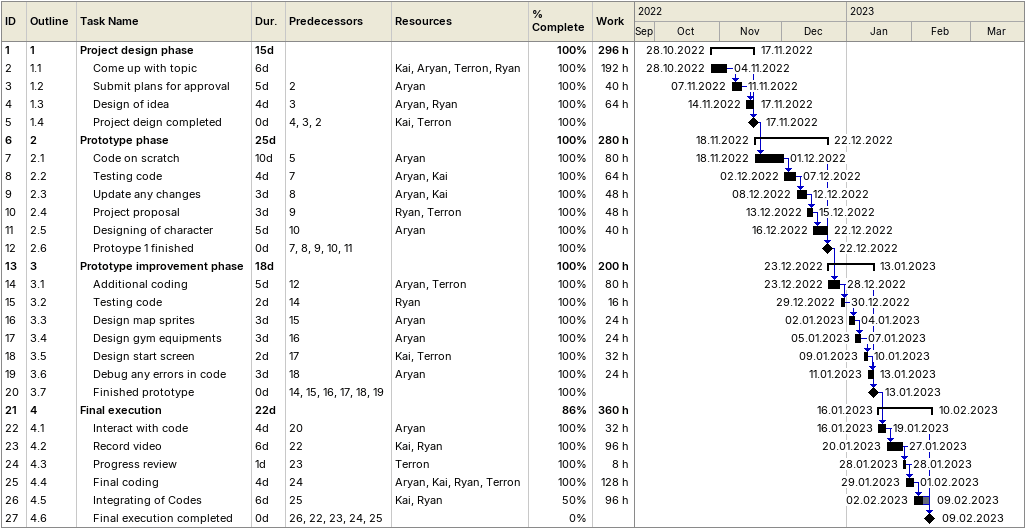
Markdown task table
| ID | WBS | Task | Duration | Start | Finish | Predecessors | Resources | % complete | Work (h) |
|---|---|---|---|---|---|---|---|---|---|
| 1 | 1 | **Project design phase** | 15d | 2022-10-28 | 2022-11-17 |  |  | 100 | 296 |
| 2 | 1.1 | Come up with topic | 6d | 2022-10-28 | 2022-11-04 |  | Kai, Aryan, Terron, Ryan | 100 | 192 |
| 3 | 1.2 | Submit plans for approval | 5d | 2022-11-07 | 2022-11-11 | 2 | Aryan | 100 | 40 |
| 4 | 1.3 | Design of idea | 4d | 2022-11-14 | 2022-11-17 | 3 | Aryan, Ryan | 100 | 64 |
| 5 | 1.4 | Project deign completed | 0d | 2022-11-17 | 2022-11-17 | 4, 3, 2 | Kai, Terron | 100 |  |
| 6 | 2 | **Prototype phase** | 25d | 2022-11-18 | 2022-12-22 |  |  | 100 | 280 |
| 7 | 2.1 | Code on scratch | 10d | 2022-11-18 | 2022-12-01 | 5 | Aryan | 100 | 80 |
| 8 | 2.2 | Testing code | 4d | 2022-12-02 | 2022-12-07 | 7 | Aryan, Kai | 100 | 64 |
| 9 | 2.3 | Update any changes | 3d | 2022-12-08 | 2022-12-12 | 8 | Aryan, Kai | 100 | 48 |
| 10 | 2.4 | Project proposal | 3d | 2022-12-13 | 2022-12-15 | 9 | Ryan, Terron | 100 | 48 |
| 11 | 2.5 | Designing of character | 5d | 2022-12-16 | 2022-12-22 | 10 | Aryan | 100 | 40 |
| 12 | 2.6 | Protoype 1 finished | 0d | 2022-12-22 | 2022-12-22 | 7, 8, 9, 10, 11 |  | 100 |  |
| 13 | 3 | **Prototype improvement phase** | 18d | 2022-12-23 | 2023-01-13 |  |  | 100 | 200 |
| 14 | 3.1 | Additional coding | 5d | 2022-12-23 | 2022-12-28 | 12 | Aryan, Terron | 100 | 80 |
| 15 | 3.2 | Testing code | 2d | 2022-12-29 | 2022-12-30 | 14 | Ryan | 100 | 16 |
| 16 | 3.3 | Design map sprites | 3d | 2023-01-02 | 2023-01-04 | 15 | Aryan | 100 | 24 |
| 17 | 3.4 | Design gym equipments | 3d | 2023-01-05 | 2023-01-07 | 16 | Aryan | 100 | 24 |
| 18 | 3.5 | Design start screen | 2d | 2023-01-09 | 2023-01-10 | 17 | Kai, Terron | 100 | 32 |
| 19 | 3.6 | Debug any errors in code | 3d | 2023-01-11 | 2023-01-13 | 18 | Aryan | 100 | 24 |
| 20 | 3.7 | Finished prototype | 0d | 2023-01-13 | 2023-01-13 | 14, 15, 16, 17, 18, 19 |  | 100 |  |
| 21 | 4 | **Final execution** | 22d | 2023-01-16 | 2023-02-10 |  |  | 86 | 360 |
| 22 | 4.1 | Interact with code | 4d | 2023-01-16 | 2023-01-19 | 20 | Aryan | 100 | 32 |
| 23 | 4.2 | Record video | 6d | 2023-01-20 | 2023-01-27 | 22 | Kai, Ryan | 100 | 96 |
| 24 | 4.3 | Progress review | 1d | 2023-01-28 | 2023-01-28 | 23 | Terron | 100 | 8 |
| 25 | 4.4 | Final coding | 4d | 2023-01-29 | 2023-02-01 | 24 | Aryan, Kai, Ryan, Terron | 100 | 128 |
| 26 | 4.5 | Integrating of Codes | 6d | 2023-02-02 | 2023-02-09 | 25 | Kai, Ryan | 50 | 96 |
| 27 | 4.6 | Final execution completed | 0d | 2023-02-09 | 2023-02-09 | 26, 22, 23, 24, 25 |  | 0 |  |
